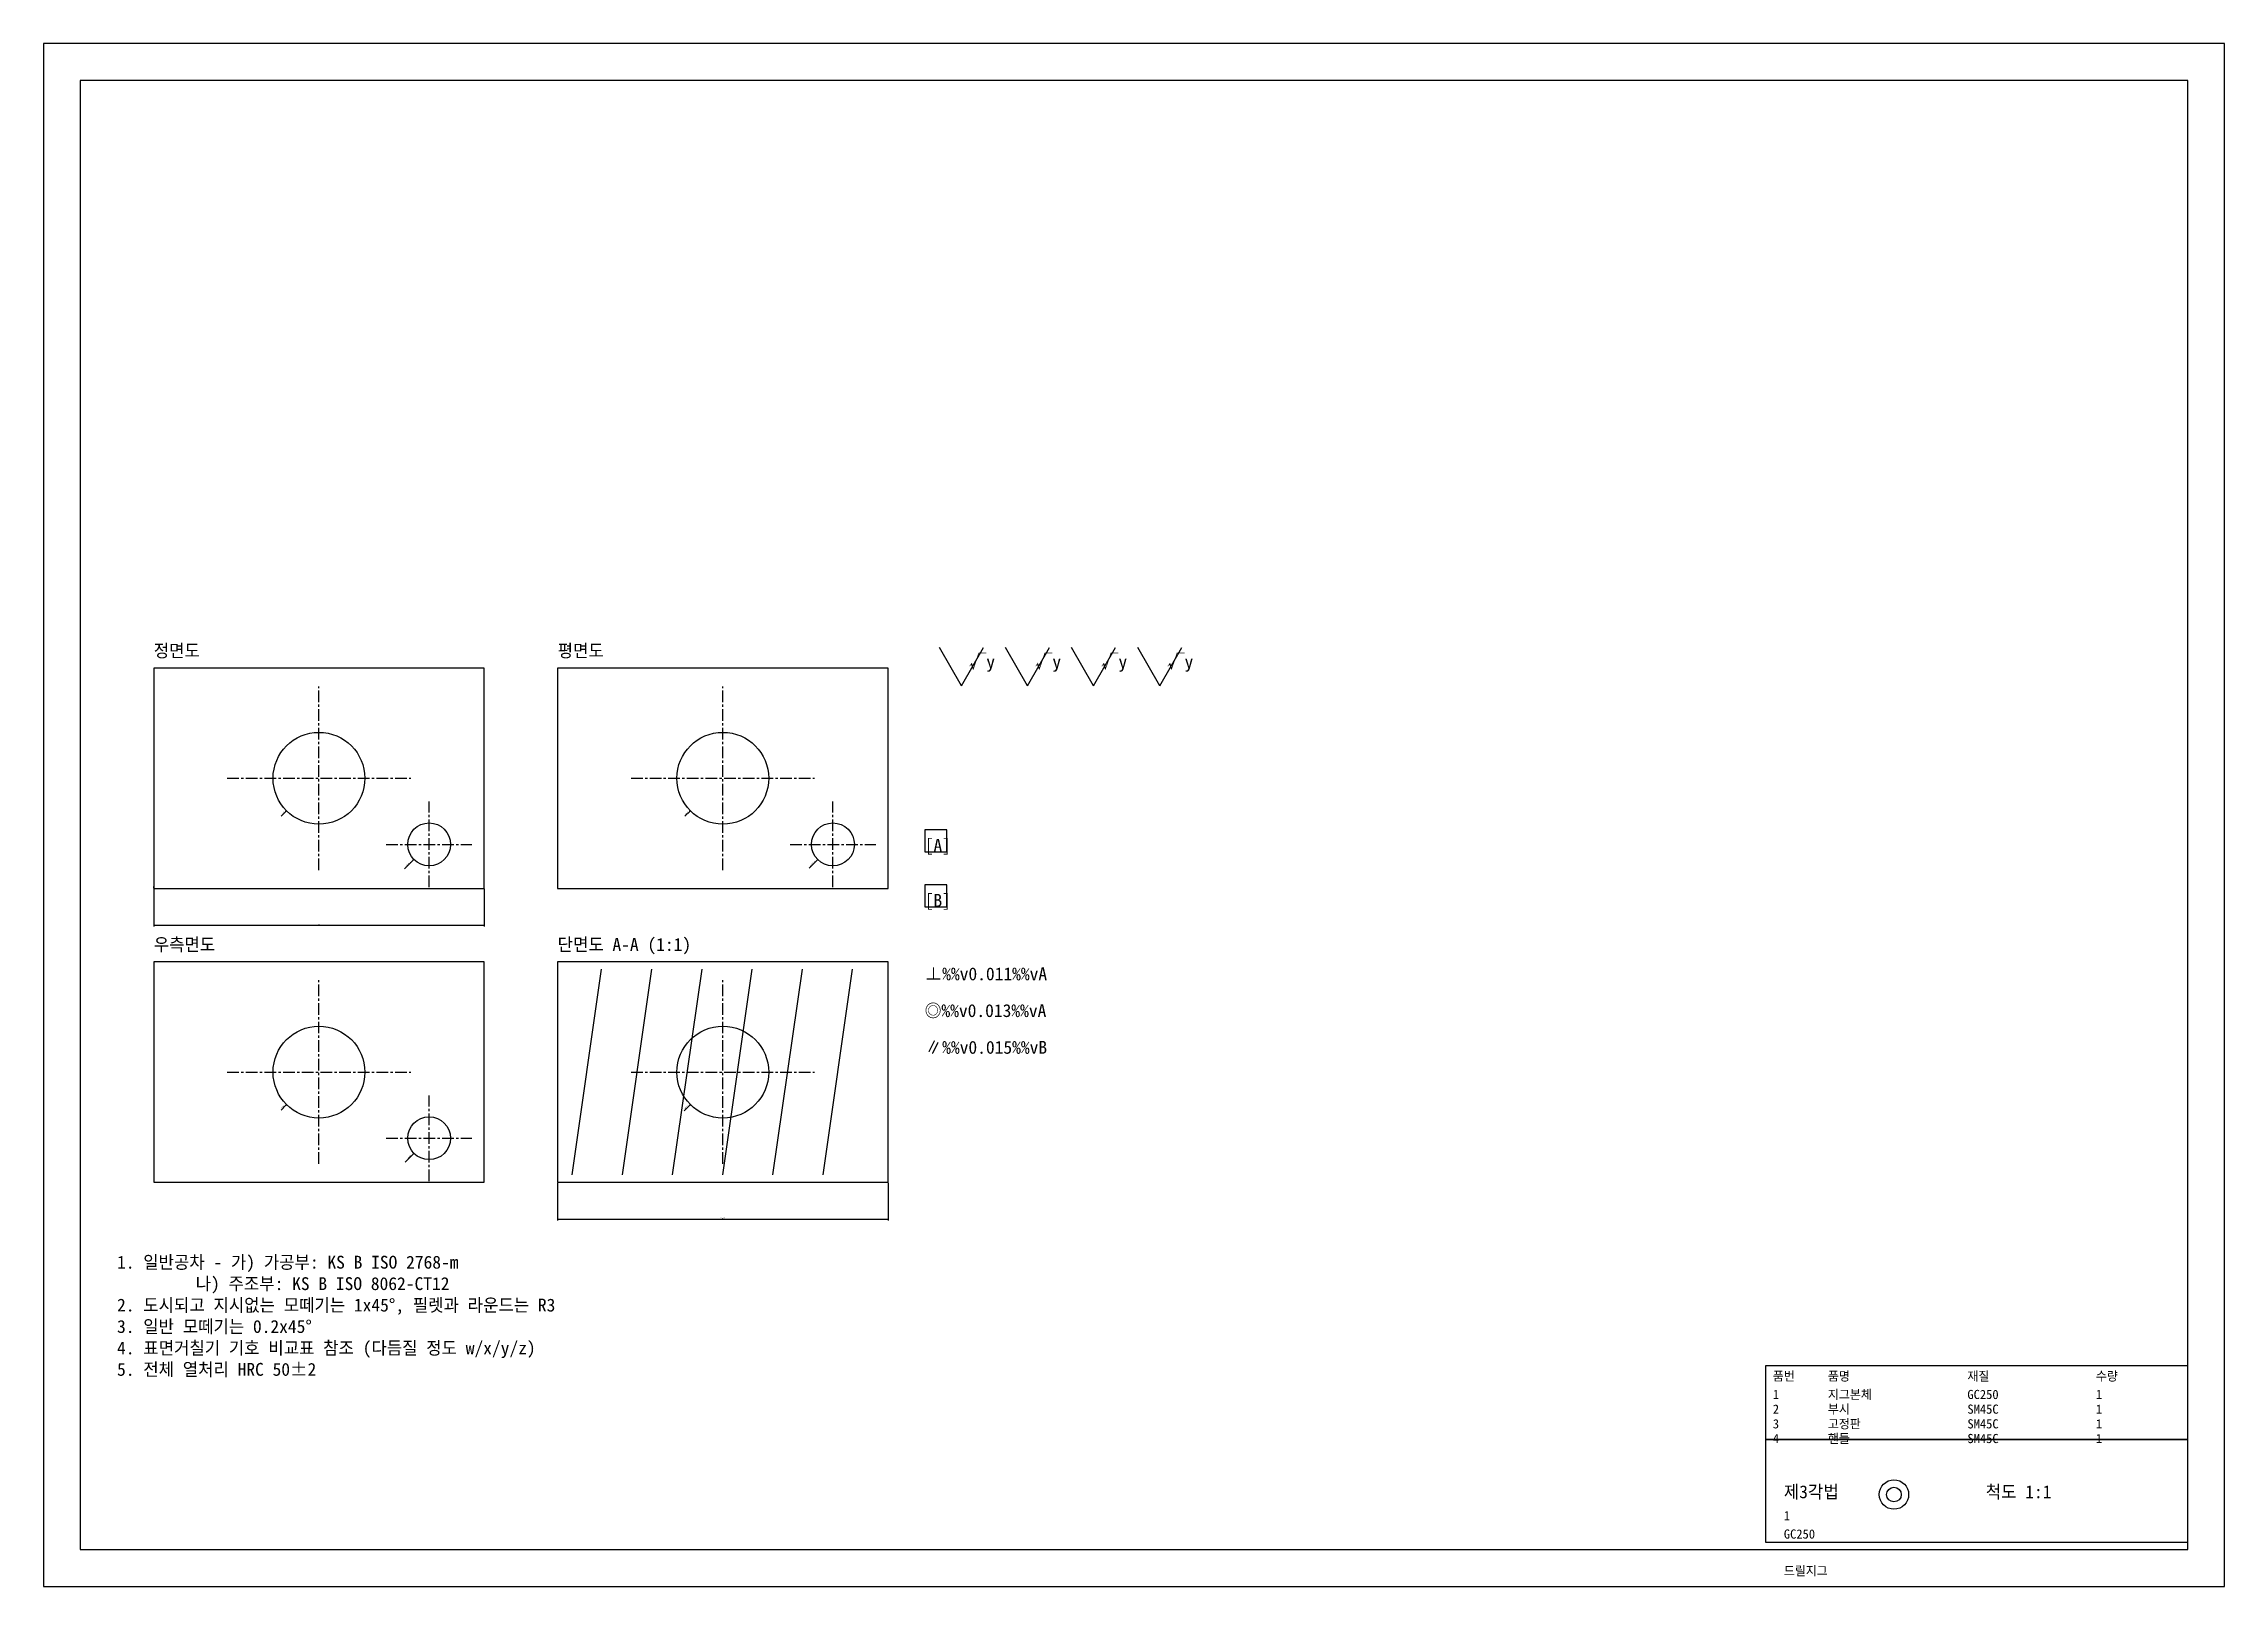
# Model space of a CAD drawing. Header units: millimetres. Extents: x 0 to 594, y 0 to 420.
import ezdxf

# ---------------------------------------------------------------- set-up
doc = ezdxf.new("R2010")
doc.units = ezdxf.units.MM
doc.linetypes.add('CENTER', pattern=[5.08, 3.175, -0.635, 0.635, -0.635])
doc.layers.add('CENTER', color=7, linetype='CENTER')
doc.layers.add('HATCH', color=7, linetype='Continuous')
doc.styles.add('OpenSansCondensed-Light', font='OpenSansCondensed-Light.ttf')
doc.dimstyles.new('EZ_RADIUS', dxfattribs={"dimtxt": 0.25, "dimasz": 0.25, "dimexe": 0.375, "dimexo": 0.125, "dimgap": 0.1, "dimtad": 1, "dimlfac": 100, "dimzin": 12, "dimdsep": 46, "dimtxsty": 'OpenSansCondensed-Light', "dimblk": 'CLOSEDBLANK', "dimcen": 0, "dimazin": 3, "dimtfac": 0.5, "dimtofl": 0, "dimtmove": 1, "dimatfit": 3})
doc.dimstyles.new('EZDXF', dxfattribs={"dimtxt": 0.25, "dimasz": 0.175, "dimexe": 0.375, "dimexo": 0.125, "dimgap": 0.1, "dimtad": 1, "dimlfac": 100, "dimzin": 12, "dimdsep": 46, "dimtxsty": 'OpenSansCondensed-Light', "dimblk": 'ARCHTICK', "dimcen": 2.5, "dimazin": 3, "dimtfac": 0.5, "dimtmove": 2, "dimatfit": 3})

# ---------------------------------------------------------------- blocks, each defined once
blk = doc.blocks.new('TITLE')
for tag, p in [('PART_NUMBER', (0, 0)), ('MATERIAL', (0, -5)), ('DESIGNER', (0, -10)), ('DESCRIPTION', (0, -15))]:
    blk.add_attdef(tag, p, '', height=2.5)
blk = doc.blocks.new('*U1')
blk.add_blockref('TITLE', (0, 0)).add_auto_attribs({'PART_NUMBER': '1', 'MATERIAL': 'GC250', 'DESCRIPTION': '드릴지그'})
blk = doc.blocks.new('_CLOSEDBLANK')
at = {"color": 0, "linetype": 'BYBLOCK'}
blk.add_lwpolyline([(-1, 0.2), (0, 0), (-1, -0.2)], close=True, dxfattribs=at)
blk = doc.blocks.new('*D2')
blk.add_line((65.98, 210.98), (64.68, 209.68))
at = {"layer": 'Defpoints'}
for p in [(75, 220), (66.16, 211.16)]:
    blk.add_point(p, dxfattribs=at)
at = {"xscale": 0.25, "yscale": 0.25, "rotation": 45.00000000000006}
blk.add_blockref('_CLOSEDBLANK', (66.16, 211.16), dxfattribs=at)
at = {"insert": (65.14, 210.45), "char_height": 0.25, "attachment_point": 5, "rotation": 45, "style": 'OpenSansCondensed-Light'}
blk.add_mtext('%%c25H7', dxfattribs=at)
blk = doc.blocks.new('*D3')
blk.add_line((100.7, 197.7), (98.33, 195.33))
at = {"layer": 'Defpoints'}
for p in [(105, 202), (100.88, 197.88)]:
    blk.add_point(p, dxfattribs=at)
at = {"xscale": 0.25, "yscale": 0.25, "rotation": 45.000000000000114}
blk.add_blockref('_CLOSEDBLANK', (100.88, 197.88), dxfattribs=at)
at = {"insert": (99.32, 196.64), "char_height": 0.25, "attachment_point": 5, "rotation": 45, "style": 'OpenSansCondensed-Light'}
blk.add_mtext('%%c11.6667js5', dxfattribs=at)
blk = doc.blocks.new('*D4')
blk.add_line((175.98, 210.98), (174.68, 209.68))
at = {"layer": 'Defpoints'}
for p in [(185, 220), (176.16, 211.16)]:
    blk.add_point(p, dxfattribs=at)
at = {"xscale": 0.25, "yscale": 0.25, "rotation": 45}
blk.add_blockref('_CLOSEDBLANK', (176.16, 211.16), dxfattribs=at)
at = {"insert": (175.14, 210.45), "char_height": 0.25, "attachment_point": 5, "rotation": 45, "style": 'OpenSansCondensed-Light'}
blk.add_mtext('%%c25g6', dxfattribs=at)
blk = doc.blocks.new('*D5')
blk.add_line((210.7, 197.7), (208.51, 195.51))
at = {"layer": 'Defpoints'}
for p in [(215, 202), (210.88, 197.88)]:
    blk.add_point(p, dxfattribs=at)
at = {"xscale": 0.25, "yscale": 0.25, "rotation": 45}
blk.add_blockref('_CLOSEDBLANK', (210.88, 197.88), dxfattribs=at)
at = {"insert": (209.41, 196.73), "char_height": 0.25, "attachment_point": 5, "rotation": 45, "style": 'OpenSansCondensed-Light'}
blk.add_mtext('%%c11.6667h6', dxfattribs=at)
blk = doc.blocks.new('*D6')
blk.add_line((65.98, 130.98), (64.68, 129.68))
at = {"layer": 'Defpoints'}
for p in [(75, 140), (66.16, 131.16)]:
    blk.add_point(p, dxfattribs=at)
at = {"xscale": 0.25, "yscale": 0.25, "rotation": 45.00000000000006}
blk.add_blockref('_CLOSEDBLANK', (66.16, 131.16), dxfattribs=at)
at = {"insert": (65.14, 130.45), "char_height": 0.25, "attachment_point": 5, "rotation": 45, "style": 'OpenSansCondensed-Light'}
blk.add_mtext('%%c25N9', dxfattribs=at)
blk = doc.blocks.new('*D7')
blk.add_line((100.7, 117.7), (98.51, 115.51))
at = {"layer": 'Defpoints'}
for p in [(105, 122), (100.88, 117.88)]:
    blk.add_point(p, dxfattribs=at)
at = {"xscale": 0.25, "yscale": 0.25, "rotation": 45}
blk.add_blockref('_CLOSEDBLANK', (100.88, 117.88), dxfattribs=at)
at = {"insert": (99.41, 116.73), "char_height": 0.25, "attachment_point": 5, "rotation": 45, "style": 'OpenSansCondensed-Light'}
blk.add_mtext('%%c11.6667K7', dxfattribs=at)
blk = doc.blocks.new('*D8')
blk.add_line((175.98, 130.98), (174.5, 129.5))
at = {"layer": 'Defpoints'}
for p in [(185, 140), (176.16, 131.16)]:
    blk.add_point(p, dxfattribs=at)
at = {"xscale": 0.25, "yscale": 0.25, "rotation": 45}
blk.add_blockref('_CLOSEDBLANK', (176.16, 131.16), dxfattribs=at)
at = {"insert": (175.05, 130.37), "char_height": 0.25, "attachment_point": 5, "rotation": 45, "style": 'OpenSansCondensed-Light'}
blk.add_mtext('%%c25js6', dxfattribs=at)
blk = doc.blocks.new('_ARCHTICK')
at = {"color": 0, "linetype": 'BYBLOCK', "const_width": 0.15}
blk.add_lwpolyline([(-0.5, -0.5), (0.5, 0.5)], dxfattribs=at)

msp = doc.modelspace()

# ---------------------------------------------------------------- linework, layer by layer
for p, q in [((250, 245.2), (244, 255.5923)), ((250, 245.2), (256, 255.5923)), ((268, 245.2), (262, 255.5923)), ((268, 245.2), (274, 255.5923)), ((286, 245.2), (280, 255.5923)), ((286, 245.2), (292, 255.5923)), ((304, 245.2), (298, 255.5923)), ((304, 245.2), (310, 255.5923))]:
    msp.add_line(p, q)
for points in [[(0, 0), (594, 0), (594, 420), (0, 420)], [(10, 10), (584, 10), (584, 410), (10, 410)], [(30, 190), (120, 190), (120, 250), (30, 250)], [(140, 190), (230, 190), (230, 250), (140, 250)], [(240, 200), (246, 200), (246, 206), (240, 206)], [(240, 185), (246, 185), (246, 191), (240, 191)], [(30, 110), (120, 110), (120, 170), (30, 170)], [(140, 110), (230, 110), (230, 170), (140, 170)], [(469, 40), (584, 40), (584, 60), (469, 60)], [(469, 12), (584, 12), (584, 40), (469, 40)]]:
    msp.add_lwpolyline(points, close=True)
for centre, radius in [((75, 220), 12.5), ((185, 220), 12.5), ((105, 202), 5.83333), ((215, 202), 5.83333), ((75, 140), 12.5), ((185, 140), 12.5), ((105, 122), 5.83333), ((504, 25), 4), ((504, 25), 2)]:
    msp.add_circle(centre, radius)
at = {"layer": 'CENTER'}
for p, q in [((75, 195), (75, 245)), ((185, 195), (185, 245)), ((50, 220), (100, 220)), ((160, 220), (210, 220)), ((105, 190.33333), (105, 213.66667)), ((215, 190.33333), (215, 213.66667)), ((93.33333, 202), (116.66667, 202)), ((203.33333, 202), (226.66667, 202)), ((75, 115), (75, 165)), ((185, 115), (185, 165)), ((50, 140), (100, 140)), ((160, 140), (210, 140)), ((105, 110.33333), (105, 133.66667)), ((93.33333, 122), (116.66667, 122))]:
    msp.add_line(p, q, dxfattribs=at)
at = {"layer": 'HATCH'}
for p, q in [((144, 112), (152, 168)), ((157.66667, 112), (165.66667, 168)), ((171.33333, 112), (179.33333, 168)), ((185, 112), (193, 168)), ((198.66667, 112), (206.66667, 168)), ((212.33333, 112), (220.33333, 168))]:
    msp.add_line(p, q, dxfattribs=at)

# ---------------------------------------------------------------- block references
msp.add_blockref('*U1', (474, 18))

# ---------------------------------------------------------------- texts
for s, height, p in [('정면도', 3.5, (30, 253)), ('평면도', 3.5, (140, 253)), ('√y', 3.5, (252, 250)), ('√y', 3.5, (270, 250)), ('√y', 3.5, (288, 250)), ('√y', 3.5, (306, 250)), ('[A]', 3.5, (240, 200)), ('[B]', 3.5, (240, 185)), ('우측면도', 3.5, (30, 173)), ('단면도 A-A (1:1)', 3.5, (140, 173)), ('⊥%%v0.011%%vA', 3.5, (240, 165)), ('◎%%v0.013%%vA', 3.5, (240, 155)), ('∥%%v0.015%%vB', 3.5, (240, 145)), ('품번', 2.5, (471, 56)), ('품명', 2.5, (486, 56)), ('지그본체', 2.5, (486, 51)), ('재질', 2.5, (524, 56)), ('GC250', 2.5, (524, 51)), ('수량', 2.5, (559, 56)), ('2', 2.5, (471, 47)), ('1', 2.5, (471, 51)), ('부시', 2.5, (486, 47)), ('SM45C', 2.5, (524, 47)), ('1', 2.5, (559, 51)), ('1', 2.5, (559, 47)), ('3', 2.5, (471, 43)), ('핸들', 2.5, (486, 39)), ('고정판', 2.5, (486, 43)), ('SM45C', 2.5, (524, 43)), ('1', 2.5, (559, 43)), ('4', 2.5, (471, 39)), ('SM45C', 2.5, (524, 39)), ('1', 2.5, (559, 39)), ('제3각법', 3.5, (474, 24)), ('척도 1:1', 3.5, (529, 24))]:
    msp.add_text(s, height=height).set_placement(p)
at = {"insert": (20, 90), "char_height": 3.5, "attachment_point": 1}
msp.add_mtext('1. 일반공차 - 가) 가공부: KS B ISO 2768-m\\P         나) 주조부: KS B ISO 8062-CT12\\P2. 도시되고 지시없는 모떼기는 1x45°, 필렛과 라운드는 R3\\P3. 일반 모떼기는 0.2x45°\\P4. 표면거칠기 기호 비교표 참조 (다듬질 정도 w/x/y/z)\\P5. 전체 열처리 HRC 50±2', dxfattribs=at)

# ---------------------------------------------------------------- dimensions: what is measured, and where the dimension line sits
for base, p1, p2, text in [((30, 190), (30, 190), (30, 250), '60'), ((30, 180), (30, 190), (120, 190), '90'), ((140, 100), (140, 110), (230, 110), '90±0.05')]:
    msp.add_linear_dim(base=base, p1=p1, p2=p2, text=text, dimstyle='EZDXF').render()
for p1, p2, text, picture, middle in [((83.83883, 228.83883), (66.16117, 211.16117), '%%c25H7', '*D2', (65.13586, 210.45406)), ((193.83883, 228.83883), (176.16117, 211.16117), '%%c25g6', '*D4', (175.13586, 210.45406)), ((109.12479, 206.12479), (100.87521, 197.87521), '%%c11.6667js5', '*D3', (99.31958, 196.63777)), ((219.12479, 206.12479), (210.87521, 197.87521), '%%c11.6667h6', '*D5', (209.40796, 196.72616)), ((83.83883, 148.83883), (66.16117, 131.16117), '%%c25N9', '*D6', (65.13586, 130.45406)), ((193.83883, 148.83883), (176.16117, 131.16117), '%%c25js6', '*D8', (175.04747, 130.36567)), ((109.12479, 126.12479), (100.87521, 117.87521), '%%c11.6667K7', '*D7', (99.40796, 116.72616))]:
    dim = msp.add_diameter_dim_2p(p1=p1, p2=p2, text=text, dimstyle='EZ_RADIUS')
    dim.commit()
    dim.dimension.update_dxf_attribs({"geometry": picture, "text_midpoint": middle})

doc.saveas('drawing.dxf')
